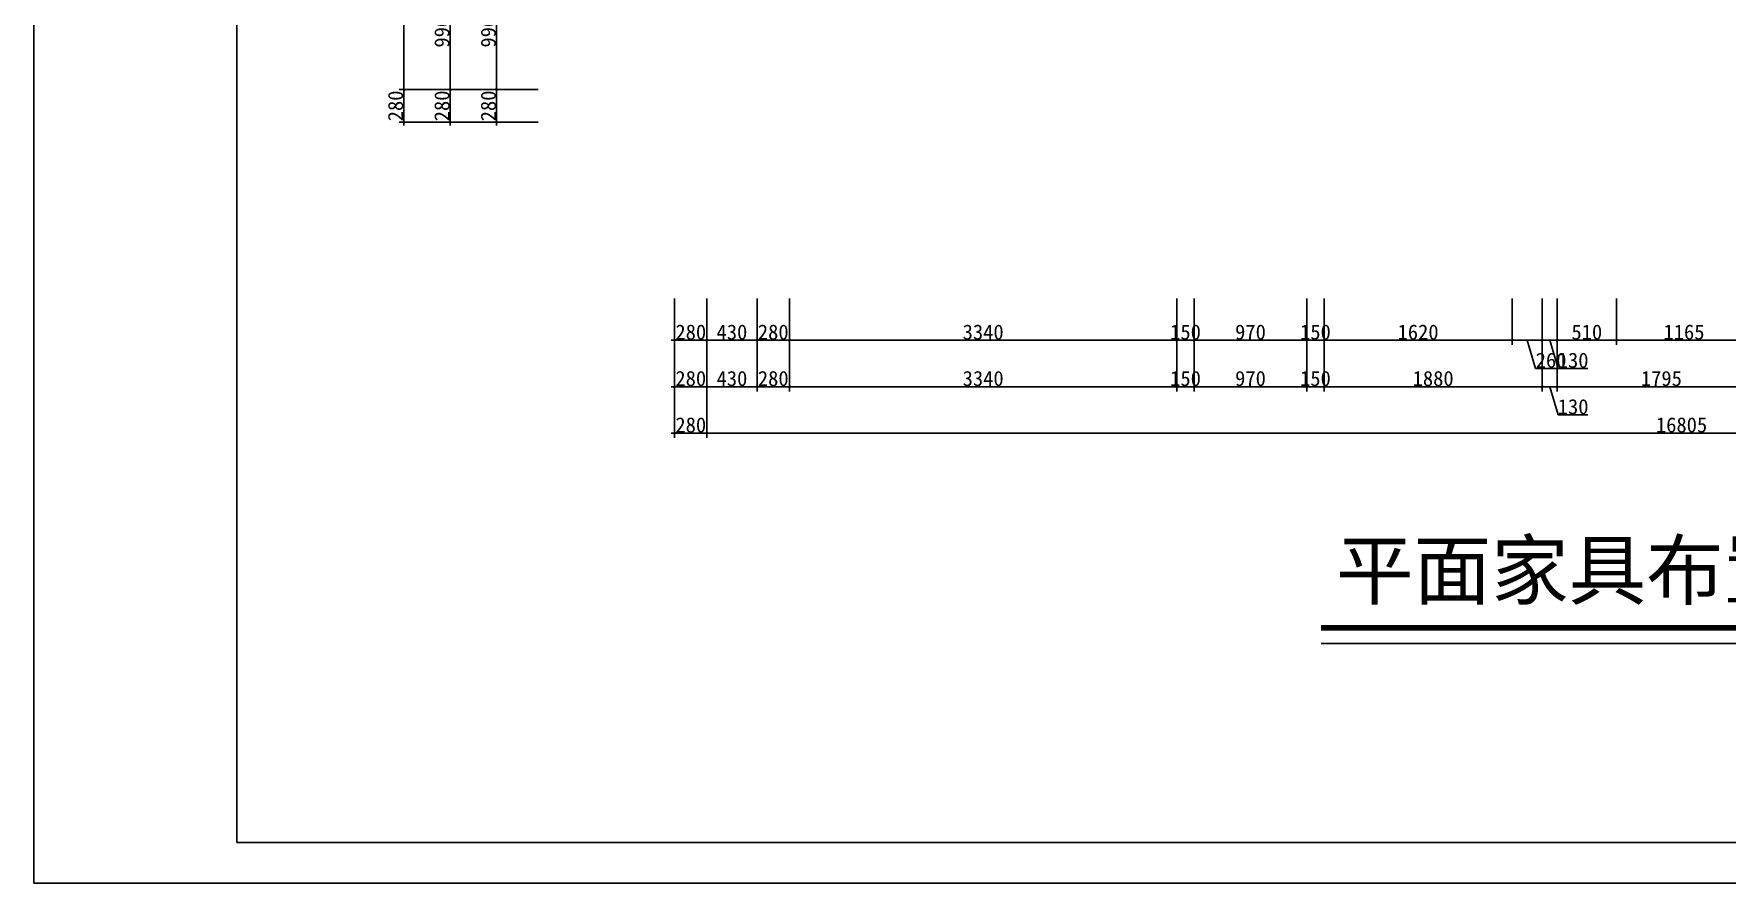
# Model space of a CAD drawing. Extents: x 13886 to 74789, y -750269 to -704302.
# Drawn here: x 45389 to 59989, y -750269 to -742950 of the extents above; entities that cross this region are included whole.
import ezdxf

# ---------------------------------------------------------------- set-up
doc = ezdxf.new("R2010")
doc.units = 0
doc.header["$LTSCALE"] = 10
doc.layers.get('0').update_dxf_attribs({"linetype": 'CONTINUOUS'})
doc.layers.get('DEFPOINTS').update_dxf_attribs({"linetype": 'CONTINUOUS'})
doc.layers.add('____4', color=4, linetype='CONTINUOUS')
doc.layers.add('__A', color=14, linetype='CONTINUOUS')
doc.styles.get("Standard").update_dxf_attribs({"font": 'NSimSun.ttf'})
doc.dimstyles.get("Standard").update_dxf_attribs({"dimtxt": 0.18, "dimasz": 0.18, "dimexe": 0.18, "dimexo": 0.0625, "dimgap": 0.09, "dimtad": 0, "dimtih": 1, "dimtoh": 1, "dimdec": 4, "dimzin": 0, "dimtxsty": 'STANDARD', "dimcen": 0.09, "dimazin": 3, "dimtfac": 1, "dimtdec": 4, "dimtofl": 0, "dimtmove": 0, "dimatfit": 3, "dimtolj": 1, "dimtzin": 0})

# ---------------------------------------------------------------- blocks, each defined once
blk = doc.blocks.new('HTHJGJ')
at = {"layer": '__A', "ltscale": 150}
for p, q in [((13886, -750269), (13886, -729479)), ((15636, -749919), (15636, -729829)), ((42936, -749919), (15636, -749919)), ((43286, -750269), (13886, -750269))]:
    blk.add_line(p, q, dxfattribs=at)
blk = doc.blocks.new('_ARCHTICK')
at = {"color": 0, "linetype": 'BYBLOCK', "const_width": 0.15}
blk.add_lwpolyline([(-0.5, -0.5), (0.5, 0.5)], dxfattribs=at)
blk = doc.blocks.new('*D268')
at = {"color": 250, "ltscale": 60}
for p, q in [((51192, -746031), (51192, -746431)), ((67999, -746031), (67999, -746431)), ((68029, -746391), (51162, -746391))]:
    blk.add_line(p, q, dxfattribs=at)
at = {"layer": 'DEFPOINTS', "color": 0, "ltscale": 60}
for p in [(51192, -745991), (67999, -745991), (51192, -746391)]:
    blk.add_point(p, dxfattribs=at)
at = {"color": 250, "ltscale": 60, "xscale": 20, "yscale": 20, "zscale": 20, "rotation": 180}
blk.add_blockref('_ARCHTICK', (51192, -746391), dxfattribs=at)
at = {"color": 250, "ltscale": 60, "xscale": 20, "yscale": 20, "zscale": 20}
blk.add_blockref('_ARCHTICK', (67999, -746391), dxfattribs=at)
at = {"color": 3, "ltscale": 60, "insert": (59596, -746321), "char_height": 130, "attachment_point": 5}
blk.add_mtext('\\A1;16805', dxfattribs=at)
blk = doc.blocks.new('*D269')
at = {"color": 250, "ltscale": 60}
for p, q in [((50914, -746031), (50914, -746431)), ((51192, -746031), (51192, -746431)), ((51222, -746391), (50884, -746391))]:
    blk.add_line(p, q, dxfattribs=at)
at = {"layer": 'DEFPOINTS', "color": 0, "ltscale": 60}
for p in [(50914, -745991), (51192, -745991), (50914, -746391)]:
    blk.add_point(p, dxfattribs=at)
at = {"color": 250, "ltscale": 60, "xscale": 20, "yscale": 20, "zscale": 20, "rotation": 180}
blk.add_blockref('_ARCHTICK', (50914, -746391), dxfattribs=at)
at = {"color": 250, "ltscale": 60, "xscale": 20, "yscale": 20, "zscale": 20}
blk.add_blockref('_ARCHTICK', (51192, -746391), dxfattribs=at)
at = {"color": 3, "ltscale": 60, "insert": (51053, -746321), "char_height": 130, "attachment_point": 5}
blk.add_mtext('\\A1;280', dxfattribs=at)
blk = doc.blocks.new('*D270')
at = {"color": 250, "ltscale": 60}
for p, q in [((50914, -745631), (50914, -746031)), ((51192, -745631), (51192, -746031)), ((50884, -745991), (51222, -745991))]:
    blk.add_line(p, q, dxfattribs=at)
at = {"layer": 'DEFPOINTS', "color": 0, "ltscale": 60}
for p in [(50914, -745591), (51192, -745591), (51192, -745991)]:
    blk.add_point(p, dxfattribs=at)
at = {"color": 250, "ltscale": 60, "xscale": 20, "yscale": 20, "zscale": 20, "rotation": 180}
blk.add_blockref('_ARCHTICK', (50914, -745991), dxfattribs=at)
at = {"color": 250, "ltscale": 60, "xscale": 20, "yscale": 20, "zscale": 20}
blk.add_blockref('_ARCHTICK', (51192, -745991), dxfattribs=at)
at = {"color": 3, "ltscale": 60, "insert": (51053, -745921), "char_height": 130, "attachment_point": 5}
blk.add_mtext('\\A1;280', dxfattribs=at)
blk = doc.blocks.new('*D271')
at = {"color": 250, "ltscale": 60}
for p, q in [((51192, -745631), (51192, -746031)), ((51624, -745631), (51624, -746031)), ((51162, -745991), (51654, -745991))]:
    blk.add_line(p, q, dxfattribs=at)
at = {"layer": 'DEFPOINTS', "color": 0, "ltscale": 60}
for p in [(51192, -745591), (51624, -745591), (51624, -745991)]:
    blk.add_point(p, dxfattribs=at)
at = {"color": 250, "ltscale": 60, "xscale": 20, "yscale": 20, "zscale": 20, "rotation": 180}
blk.add_blockref('_ARCHTICK', (51192, -745991), dxfattribs=at)
at = {"color": 250, "ltscale": 60, "xscale": 20, "yscale": 20, "zscale": 20}
blk.add_blockref('_ARCHTICK', (51624, -745991), dxfattribs=at)
at = {"color": 3, "ltscale": 60, "insert": (51408, -745921), "char_height": 130, "attachment_point": 5}
blk.add_mtext('\\A1;430', dxfattribs=at)
blk = doc.blocks.new('*D272')
at = {"color": 250, "ltscale": 60}
for p, q in [((51624, -745631), (51624, -746031)), ((51904, -745631), (51904, -746031)), ((51594, -745991), (51934, -745991))]:
    blk.add_line(p, q, dxfattribs=at)
at = {"layer": 'DEFPOINTS', "color": 0, "ltscale": 60}
for p in [(51624, -745591), (51904, -745591), (51904, -745991)]:
    blk.add_point(p, dxfattribs=at)
at = {"color": 250, "ltscale": 60, "xscale": 20, "yscale": 20, "zscale": 20, "rotation": 180}
blk.add_blockref('_ARCHTICK', (51624, -745991), dxfattribs=at)
at = {"color": 250, "ltscale": 60, "xscale": 20, "yscale": 20, "zscale": 20}
blk.add_blockref('_ARCHTICK', (51904, -745991), dxfattribs=at)
at = {"color": 3, "ltscale": 60, "insert": (51764, -745921), "char_height": 130, "attachment_point": 5}
blk.add_mtext('\\A1;280', dxfattribs=at)
blk = doc.blocks.new('*D273')
at = {"color": 250, "ltscale": 60}
for p, q in [((51904, -745631), (51904, -746031)), ((55244, -745631), (55244, -746031)), ((51874, -745991), (55274, -745991))]:
    blk.add_line(p, q, dxfattribs=at)
at = {"layer": 'DEFPOINTS', "color": 0, "ltscale": 60}
for p in [(51904, -745591), (55244, -745591), (55244, -745991)]:
    blk.add_point(p, dxfattribs=at)
at = {"color": 250, "ltscale": 60, "xscale": 20, "yscale": 20, "zscale": 20, "rotation": 180}
blk.add_blockref('_ARCHTICK', (51904, -745991), dxfattribs=at)
at = {"color": 250, "ltscale": 60, "xscale": 20, "yscale": 20, "zscale": 20}
blk.add_blockref('_ARCHTICK', (55244, -745991), dxfattribs=at)
at = {"color": 3, "ltscale": 60, "insert": (53574, -745921), "char_height": 130, "attachment_point": 5}
blk.add_mtext('\\A1;3340', dxfattribs=at)
blk = doc.blocks.new('*D274')
at = {"color": 250, "ltscale": 60}
for p, q in [((55244, -745631), (55244, -746031)), ((55394, -745631), (55394, -746031)), ((55214, -745991), (55424, -745991))]:
    blk.add_line(p, q, dxfattribs=at)
at = {"layer": 'DEFPOINTS', "color": 0, "ltscale": 60}
for p in [(55244, -745591), (55394, -745591), (55394, -745991)]:
    blk.add_point(p, dxfattribs=at)
at = {"color": 250, "ltscale": 60, "xscale": 20, "yscale": 20, "zscale": 20, "rotation": 180}
blk.add_blockref('_ARCHTICK', (55244, -745991), dxfattribs=at)
at = {"color": 250, "ltscale": 60, "xscale": 20, "yscale": 20, "zscale": 20}
blk.add_blockref('_ARCHTICK', (55394, -745991), dxfattribs=at)
at = {"color": 3, "ltscale": 60, "insert": (55319, -745921), "char_height": 130, "attachment_point": 5}
blk.add_mtext('\\A1;150', dxfattribs=at)
blk = doc.blocks.new('*D275')
at = {"color": 250, "ltscale": 60}
for p, q in [((55394, -745631), (55394, -746031)), ((56364, -745631), (56364, -746031)), ((55364, -745991), (56394, -745991))]:
    blk.add_line(p, q, dxfattribs=at)
at = {"layer": 'DEFPOINTS', "color": 0, "ltscale": 60}
for p in [(55394, -745591), (56364, -745591), (56364, -745991)]:
    blk.add_point(p, dxfattribs=at)
at = {"color": 250, "ltscale": 60, "xscale": 20, "yscale": 20, "zscale": 20, "rotation": 180}
blk.add_blockref('_ARCHTICK', (55394, -745991), dxfattribs=at)
at = {"color": 250, "ltscale": 60, "xscale": 20, "yscale": 20, "zscale": 20}
blk.add_blockref('_ARCHTICK', (56364, -745991), dxfattribs=at)
at = {"color": 3, "ltscale": 60, "insert": (55879, -745921), "char_height": 130, "attachment_point": 5}
blk.add_mtext('\\A1;970', dxfattribs=at)
blk = doc.blocks.new('*D276')
at = {"color": 250, "ltscale": 60}
for p, q in [((56364, -745631), (56364, -746031)), ((56514, -745631), (56514, -746031)), ((56334, -745991), (56544, -745991))]:
    blk.add_line(p, q, dxfattribs=at)
at = {"layer": 'DEFPOINTS', "color": 0, "ltscale": 60}
for p in [(56364, -745591), (56514, -745591), (56514, -745991)]:
    blk.add_point(p, dxfattribs=at)
at = {"color": 250, "ltscale": 60, "xscale": 20, "yscale": 20, "zscale": 20, "rotation": 180}
blk.add_blockref('_ARCHTICK', (56364, -745991), dxfattribs=at)
at = {"color": 250, "ltscale": 60, "xscale": 20, "yscale": 20, "zscale": 20}
blk.add_blockref('_ARCHTICK', (56514, -745991), dxfattribs=at)
at = {"color": 3, "ltscale": 60, "insert": (56439, -745921), "char_height": 130, "attachment_point": 5}
blk.add_mtext('\\A1;150', dxfattribs=at)
blk = doc.blocks.new('*D277')
at = {"color": 250, "ltscale": 60}
for p, q in [((56514, -745631), (56514, -746031)), ((58394, -745631), (58394, -746031)), ((56484, -745991), (58424, -745991))]:
    blk.add_line(p, q, dxfattribs=at)
at = {"layer": 'DEFPOINTS', "color": 0, "ltscale": 60}
for p in [(56514, -745591), (58394, -745591), (58394, -745991)]:
    blk.add_point(p, dxfattribs=at)
at = {"color": 250, "ltscale": 60, "xscale": 20, "yscale": 20, "zscale": 20, "rotation": 180}
blk.add_blockref('_ARCHTICK', (56514, -745991), dxfattribs=at)
at = {"color": 250, "ltscale": 60, "xscale": 20, "yscale": 20, "zscale": 20}
blk.add_blockref('_ARCHTICK', (58394, -745991), dxfattribs=at)
at = {"color": 3, "ltscale": 60, "insert": (57454, -745921), "char_height": 130, "attachment_point": 5}
blk.add_mtext('\\A1;1880', dxfattribs=at)
blk = doc.blocks.new('*D278')
at = {"color": 250, "ltscale": 60}
for p, q in [((58394, -745631), (58394, -746031)), ((58524, -745631), (58524, -746031)), ((58364, -745991), (58554, -745991)), ((58459, -745991), (58532, -746234)), ((58532, -746234), (58789, -746234))]:
    blk.add_line(p, q, dxfattribs=at)
at = {"layer": 'DEFPOINTS', "color": 0, "ltscale": 60}
for p in [(58394, -745591), (58524, -745591), (58524, -745991)]:
    blk.add_point(p, dxfattribs=at)
at = {"color": 250, "ltscale": 60, "xscale": 20, "yscale": 20, "zscale": 20, "rotation": 180}
blk.add_blockref('_ARCHTICK', (58394, -745991), dxfattribs=at)
at = {"color": 250, "ltscale": 60, "xscale": 20, "yscale": 20, "zscale": 20}
blk.add_blockref('_ARCHTICK', (58524, -745991), dxfattribs=at)
at = {"color": 3, "ltscale": 60, "insert": (58661, -746164), "char_height": 130, "attachment_point": 5}
blk.add_mtext('\\A1;130', dxfattribs=at)
blk = doc.blocks.new('*D279')
at = {"color": 250, "ltscale": 60}
for p, q in [((58524, -745631), (58524, -746031)), ((60319, -745631), (60319, -746031)), ((58494, -745991), (60349, -745991))]:
    blk.add_line(p, q, dxfattribs=at)
at = {"layer": 'DEFPOINTS', "color": 0, "ltscale": 60}
for p in [(58524, -745591), (60319, -745591), (60319, -745991)]:
    blk.add_point(p, dxfattribs=at)
at = {"color": 250, "ltscale": 60, "xscale": 20, "yscale": 20, "zscale": 20, "rotation": 180}
blk.add_blockref('_ARCHTICK', (58524, -745991), dxfattribs=at)
at = {"color": 250, "ltscale": 60, "xscale": 20, "yscale": 20, "zscale": 20}
blk.add_blockref('_ARCHTICK', (60319, -745991), dxfattribs=at)
at = {"color": 3, "ltscale": 60, "insert": (59422, -745921), "char_height": 130, "attachment_point": 5}
blk.add_mtext('\\A1;1795', dxfattribs=at)
blk = doc.blocks.new('*D287')
at = {"color": 250, "ltscale": 60}
for p, q in [((50914, -745231), (50914, -745631)), ((51192, -745231), (51192, -745631)), ((50884, -745591), (51222, -745591))]:
    blk.add_line(p, q, dxfattribs=at)
at = {"layer": 'DEFPOINTS', "color": 0, "ltscale": 60}
for p in [(50914, -745191), (51192, -745191), (51192, -745591)]:
    blk.add_point(p, dxfattribs=at)
at = {"color": 250, "ltscale": 60, "xscale": 20, "yscale": 20, "zscale": 20, "rotation": 180}
blk.add_blockref('_ARCHTICK', (50914, -745591), dxfattribs=at)
at = {"color": 250, "ltscale": 60, "xscale": 20, "yscale": 20, "zscale": 20}
blk.add_blockref('_ARCHTICK', (51192, -745591), dxfattribs=at)
at = {"color": 3, "ltscale": 60, "insert": (51053, -745521), "char_height": 130, "attachment_point": 5}
blk.add_mtext('\\A1;280', dxfattribs=at)
blk = doc.blocks.new('*D288')
at = {"color": 250, "ltscale": 60}
for p, q in [((51192, -745231), (51192, -745631)), ((51624, -745231), (51624, -745631)), ((51162, -745591), (51654, -745591))]:
    blk.add_line(p, q, dxfattribs=at)
at = {"layer": 'DEFPOINTS', "color": 0, "ltscale": 60}
for p in [(51192, -745191), (51624, -745191), (51624, -745591)]:
    blk.add_point(p, dxfattribs=at)
at = {"color": 250, "ltscale": 60, "xscale": 20, "yscale": 20, "zscale": 20, "rotation": 180}
blk.add_blockref('_ARCHTICK', (51192, -745591), dxfattribs=at)
at = {"color": 250, "ltscale": 60, "xscale": 20, "yscale": 20, "zscale": 20}
blk.add_blockref('_ARCHTICK', (51624, -745591), dxfattribs=at)
at = {"color": 3, "ltscale": 60, "insert": (51408, -745521), "char_height": 130, "attachment_point": 5}
blk.add_mtext('\\A1;430', dxfattribs=at)
blk = doc.blocks.new('*D289')
at = {"color": 250, "ltscale": 60}
for p, q in [((51624, -745231), (51624, -745631)), ((51904, -745231), (51904, -745631)), ((51594, -745591), (51934, -745591))]:
    blk.add_line(p, q, dxfattribs=at)
at = {"layer": 'DEFPOINTS', "color": 0, "ltscale": 60}
for p in [(51624, -745191), (51904, -745191), (51904, -745591)]:
    blk.add_point(p, dxfattribs=at)
at = {"color": 250, "ltscale": 60, "xscale": 20, "yscale": 20, "zscale": 20, "rotation": 180}
blk.add_blockref('_ARCHTICK', (51624, -745591), dxfattribs=at)
at = {"color": 250, "ltscale": 60, "xscale": 20, "yscale": 20, "zscale": 20}
blk.add_blockref('_ARCHTICK', (51904, -745591), dxfattribs=at)
at = {"color": 3, "ltscale": 60, "insert": (51764, -745521), "char_height": 130, "attachment_point": 5}
blk.add_mtext('\\A1;280', dxfattribs=at)
blk = doc.blocks.new('*D290')
at = {"color": 250, "ltscale": 60}
for p, q in [((51904, -745231), (51904, -745631)), ((55244, -745231), (55244, -745631)), ((51874, -745591), (55274, -745591))]:
    blk.add_line(p, q, dxfattribs=at)
at = {"layer": 'DEFPOINTS', "color": 0, "ltscale": 60}
for p in [(51904, -745191), (55244, -745191), (55244, -745591)]:
    blk.add_point(p, dxfattribs=at)
at = {"color": 250, "ltscale": 60, "xscale": 20, "yscale": 20, "zscale": 20, "rotation": 180}
blk.add_blockref('_ARCHTICK', (51904, -745591), dxfattribs=at)
at = {"color": 250, "ltscale": 60, "xscale": 20, "yscale": 20, "zscale": 20}
blk.add_blockref('_ARCHTICK', (55244, -745591), dxfattribs=at)
at = {"color": 3, "ltscale": 60, "insert": (53574, -745521), "char_height": 130, "attachment_point": 5}
blk.add_mtext('\\A1;3340', dxfattribs=at)
blk = doc.blocks.new('*D291')
at = {"color": 250, "ltscale": 60}
for p, q in [((55244, -745231), (55244, -745631)), ((55394, -745231), (55394, -745631)), ((55214, -745591), (55424, -745591))]:
    blk.add_line(p, q, dxfattribs=at)
at = {"layer": 'DEFPOINTS', "color": 0, "ltscale": 60}
for p in [(55244, -745191), (55394, -745191), (55394, -745591)]:
    blk.add_point(p, dxfattribs=at)
at = {"color": 250, "ltscale": 60, "xscale": 20, "yscale": 20, "zscale": 20, "rotation": 180}
blk.add_blockref('_ARCHTICK', (55244, -745591), dxfattribs=at)
at = {"color": 250, "ltscale": 60, "xscale": 20, "yscale": 20, "zscale": 20}
blk.add_blockref('_ARCHTICK', (55394, -745591), dxfattribs=at)
at = {"color": 3, "ltscale": 60, "insert": (55319, -745521), "char_height": 130, "attachment_point": 5}
blk.add_mtext('\\A1;150', dxfattribs=at)
blk = doc.blocks.new('*D292')
at = {"color": 250, "ltscale": 60}
for p, q in [((55394, -745231), (55394, -745631)), ((56364, -745231), (56364, -745631)), ((55364, -745591), (56394, -745591))]:
    blk.add_line(p, q, dxfattribs=at)
at = {"layer": 'DEFPOINTS', "color": 0, "ltscale": 60}
for p in [(55394, -745191), (56364, -745191), (56364, -745591)]:
    blk.add_point(p, dxfattribs=at)
at = {"color": 250, "ltscale": 60, "xscale": 20, "yscale": 20, "zscale": 20, "rotation": 180}
blk.add_blockref('_ARCHTICK', (55394, -745591), dxfattribs=at)
at = {"color": 250, "ltscale": 60, "xscale": 20, "yscale": 20, "zscale": 20}
blk.add_blockref('_ARCHTICK', (56364, -745591), dxfattribs=at)
at = {"color": 3, "ltscale": 60, "insert": (55879, -745521), "char_height": 130, "attachment_point": 5}
blk.add_mtext('\\A1;970', dxfattribs=at)
blk = doc.blocks.new('*D293')
at = {"color": 250, "ltscale": 60}
for p, q in [((56364, -745231), (56364, -745631)), ((56514, -745231), (56514, -745631)), ((56334, -745591), (56544, -745591))]:
    blk.add_line(p, q, dxfattribs=at)
at = {"layer": 'DEFPOINTS', "color": 0, "ltscale": 60}
for p in [(56364, -745191), (56514, -745191), (56514, -745591)]:
    blk.add_point(p, dxfattribs=at)
at = {"color": 250, "ltscale": 60, "xscale": 20, "yscale": 20, "zscale": 20, "rotation": 180}
blk.add_blockref('_ARCHTICK', (56364, -745591), dxfattribs=at)
at = {"color": 250, "ltscale": 60, "xscale": 20, "yscale": 20, "zscale": 20}
blk.add_blockref('_ARCHTICK', (56514, -745591), dxfattribs=at)
at = {"color": 3, "ltscale": 60, "insert": (56439, -745521), "char_height": 130, "attachment_point": 5}
blk.add_mtext('\\A1;150', dxfattribs=at)
blk = doc.blocks.new('*D294')
at = {"color": 250, "ltscale": 60}
for p, q in [((56514, -745231), (56514, -745631)), ((58134, -745231), (58134, -745631)), ((56484, -745591), (58164, -745591))]:
    blk.add_line(p, q, dxfattribs=at)
at = {"layer": 'DEFPOINTS', "color": 0, "ltscale": 60}
for p in [(56514, -745191), (58134, -745191), (58134, -745591)]:
    blk.add_point(p, dxfattribs=at)
at = {"color": 250, "ltscale": 60, "xscale": 20, "yscale": 20, "zscale": 20, "rotation": 180}
blk.add_blockref('_ARCHTICK', (56514, -745591), dxfattribs=at)
at = {"color": 250, "ltscale": 60, "xscale": 20, "yscale": 20, "zscale": 20}
blk.add_blockref('_ARCHTICK', (58134, -745591), dxfattribs=at)
at = {"color": 3, "ltscale": 60, "insert": (57324, -745521), "char_height": 130, "attachment_point": 5}
blk.add_mtext('\\A1;1620', dxfattribs=at)
blk = doc.blocks.new('*D295')
at = {"color": 250, "ltscale": 60}
for p, q in [((58134, -745231), (58134, -745631)), ((58394, -745231), (58394, -745631)), ((58104, -745591), (58424, -745591)), ((58264, -745591), (58337, -745834)), ((58337, -745834), (58606, -745834))]:
    blk.add_line(p, q, dxfattribs=at)
at = {"layer": 'DEFPOINTS', "color": 0, "ltscale": 60}
for p in [(58134, -745191), (58394, -745191), (58394, -745591)]:
    blk.add_point(p, dxfattribs=at)
at = {"color": 250, "ltscale": 60, "xscale": 20, "yscale": 20, "zscale": 20, "rotation": 180}
blk.add_blockref('_ARCHTICK', (58134, -745591), dxfattribs=at)
at = {"color": 250, "ltscale": 60, "xscale": 20, "yscale": 20, "zscale": 20}
blk.add_blockref('_ARCHTICK', (58394, -745591), dxfattribs=at)
at = {"color": 3, "ltscale": 60, "insert": (58471, -745764), "char_height": 130, "attachment_point": 5}
blk.add_mtext('\\A1;260', dxfattribs=at)
blk = doc.blocks.new('*D296')
at = {"color": 250, "ltscale": 60}
for p, q in [((58394, -745231), (58394, -745631)), ((58524, -745231), (58524, -745631)), ((58364, -745591), (58554, -745591)), ((58459, -745591), (58532, -745834)), ((58532, -745834), (58789, -745834))]:
    blk.add_line(p, q, dxfattribs=at)
at = {"layer": 'DEFPOINTS', "color": 0, "ltscale": 60}
for p in [(58394, -745191), (58524, -745191), (58524, -745591)]:
    blk.add_point(p, dxfattribs=at)
at = {"color": 250, "ltscale": 60, "xscale": 20, "yscale": 20, "zscale": 20, "rotation": 180}
blk.add_blockref('_ARCHTICK', (58394, -745591), dxfattribs=at)
at = {"color": 250, "ltscale": 60, "xscale": 20, "yscale": 20, "zscale": 20}
blk.add_blockref('_ARCHTICK', (58524, -745591), dxfattribs=at)
at = {"color": 3, "ltscale": 60, "insert": (58661, -745764), "char_height": 130, "attachment_point": 5}
blk.add_mtext('\\A1;130', dxfattribs=at)
blk = doc.blocks.new('*D297')
at = {"color": 250, "ltscale": 60}
for p, q in [((58524, -745231), (58524, -745631)), ((59034, -745231), (59034, -745631)), ((58494, -745591), (59064, -745591))]:
    blk.add_line(p, q, dxfattribs=at)
at = {"layer": 'DEFPOINTS', "color": 0, "ltscale": 60}
for p in [(58524, -745191), (59034, -745191), (59034, -745591)]:
    blk.add_point(p, dxfattribs=at)
at = {"color": 250, "ltscale": 60, "xscale": 20, "yscale": 20, "zscale": 20, "rotation": 180}
blk.add_blockref('_ARCHTICK', (58524, -745591), dxfattribs=at)
at = {"color": 250, "ltscale": 60, "xscale": 20, "yscale": 20, "zscale": 20}
blk.add_blockref('_ARCHTICK', (59034, -745591), dxfattribs=at)
at = {"color": 3, "ltscale": 60, "insert": (58779, -745521), "char_height": 130, "attachment_point": 5}
blk.add_mtext('\\A1;510', dxfattribs=at)
blk = doc.blocks.new('*D298')
at = {"color": 250, "ltscale": 60}
for p, q in [((59034, -745231), (59034, -745631)), ((60199, -745231), (60199, -745631)), ((59004, -745591), (60229, -745591))]:
    blk.add_line(p, q, dxfattribs=at)
at = {"layer": 'DEFPOINTS', "color": 0, "ltscale": 60}
for p in [(59034, -745191), (60199, -745191), (60199, -745591)]:
    blk.add_point(p, dxfattribs=at)
at = {"color": 250, "ltscale": 60, "xscale": 20, "yscale": 20, "zscale": 20, "rotation": 180}
blk.add_blockref('_ARCHTICK', (59034, -745591), dxfattribs=at)
at = {"color": 250, "ltscale": 60, "xscale": 20, "yscale": 20, "zscale": 20}
blk.add_blockref('_ARCHTICK', (60199, -745591), dxfattribs=at)
at = {"color": 3, "ltscale": 60, "insert": (59617, -745521), "char_height": 130, "attachment_point": 5}
blk.add_mtext('\\A1;1165', dxfattribs=at)
blk = doc.blocks.new('*D311')
at = {"color": 250, "ltscale": 60}
for p, q in [((48578, -734811), (48578, -743461)), ((48938, -734841), (48538, -734841)), ((48938, -743431), (48538, -743431))]:
    blk.add_line(p, q, dxfattribs=at)
at = {"layer": 'DEFPOINTS', "color": 0, "ltscale": 60}
for p in [(48978, -734841), (48578, -743431), (48978, -743431)]:
    blk.add_point(p, dxfattribs=at)
at = {"color": 250, "ltscale": 60, "xscale": 20, "yscale": 20, "zscale": 20}
for p, rotation in [((48578, -734841), 90), ((48578, -743431), 270)]:
    blk.add_blockref('_ARCHTICK', p, dxfattribs=dict(at, rotation=rotation))
at = {"color": 3, "ltscale": 60, "insert": (48508, -739136), "char_height": 130, "attachment_point": 5, "rotation": 90}
blk.add_mtext('\\A1;8590', dxfattribs=at)
blk = doc.blocks.new('*D312')
at = {"color": 250, "ltscale": 60}
for p, q in [((48938, -743431), (48538, -743431)), ((48578, -743401), (48578, -743741)), ((48938, -743711), (48538, -743711))]:
    blk.add_line(p, q, dxfattribs=at)
at = {"layer": 'DEFPOINTS', "color": 0, "ltscale": 60}
for p in [(48978, -743431), (48578, -743711), (48978, -743711)]:
    blk.add_point(p, dxfattribs=at)
at = {"color": 250, "ltscale": 60, "xscale": 20, "yscale": 20, "zscale": 20}
for p, rotation in [((48578, -743431), 90), ((48578, -743711), 270)]:
    blk.add_blockref('_ARCHTICK', p, dxfattribs=dict(at, rotation=rotation))
at = {"color": 3, "ltscale": 60, "insert": (48508, -743571), "char_height": 130, "attachment_point": 5, "rotation": 90}
blk.add_mtext('\\A1;280', dxfattribs=at)
blk = doc.blocks.new('*D319')
at = {"color": 250, "ltscale": 60}
for p, q in [((48978, -742411), (48978, -743461)), ((49338, -742441), (48938, -742441)), ((49338, -743431), (48938, -743431))]:
    blk.add_line(p, q, dxfattribs=at)
at = {"layer": 'DEFPOINTS', "color": 0, "ltscale": 60}
for p in [(49378, -742441), (48978, -743431), (49378, -743431)]:
    blk.add_point(p, dxfattribs=at)
at = {"color": 250, "ltscale": 60, "xscale": 20, "yscale": 20, "zscale": 20}
for p, rotation in [((48978, -742441), 90), ((48978, -743431), 270)]:
    blk.add_blockref('_ARCHTICK', p, dxfattribs=dict(at, rotation=rotation))
at = {"color": 3, "ltscale": 60, "insert": (48908, -742936), "char_height": 130, "attachment_point": 5, "rotation": 90}
blk.add_mtext('\\A1;990', dxfattribs=at)
blk = doc.blocks.new('*D320')
at = {"color": 250, "ltscale": 60}
for p, q in [((49338, -743431), (48938, -743431)), ((48978, -743401), (48978, -743741)), ((49338, -743711), (48938, -743711))]:
    blk.add_line(p, q, dxfattribs=at)
at = {"layer": 'DEFPOINTS', "color": 0, "ltscale": 60}
for p in [(49378, -743431), (48978, -743711), (49378, -743711)]:
    blk.add_point(p, dxfattribs=at)
at = {"color": 250, "ltscale": 60, "xscale": 20, "yscale": 20, "zscale": 20}
for p, rotation in [((48978, -743431), 90), ((48978, -743711), 270)]:
    blk.add_blockref('_ARCHTICK', p, dxfattribs=dict(at, rotation=rotation))
at = {"color": 3, "ltscale": 60, "insert": (48908, -743571), "char_height": 130, "attachment_point": 5, "rotation": 90}
blk.add_mtext('\\A1;280', dxfattribs=at)
blk = doc.blocks.new('*D333')
at = {"color": 250, "ltscale": 60}
for p, q in [((49378, -742411), (49378, -743461)), ((49738, -742441), (49338, -742441)), ((49738, -743431), (49338, -743431))]:
    blk.add_line(p, q, dxfattribs=at)
at = {"layer": 'DEFPOINTS', "color": 0, "ltscale": 60}
for p in [(49778, -742441), (49378, -743431), (49778, -743431)]:
    blk.add_point(p, dxfattribs=at)
at = {"color": 250, "ltscale": 60, "xscale": 20, "yscale": 20, "zscale": 20}
for p, rotation in [((49378, -742441), 90), ((49378, -743431), 270)]:
    blk.add_blockref('_ARCHTICK', p, dxfattribs=dict(at, rotation=rotation))
at = {"color": 3, "ltscale": 60, "insert": (49308, -742936), "char_height": 130, "attachment_point": 5, "rotation": 90}
blk.add_mtext('\\A1;990', dxfattribs=at)
blk = doc.blocks.new('*D334')
at = {"color": 250, "ltscale": 60}
for p, q in [((49738, -743431), (49338, -743431)), ((49378, -743401), (49378, -743741)), ((49738, -743711), (49338, -743711))]:
    blk.add_line(p, q, dxfattribs=at)
at = {"layer": 'DEFPOINTS', "color": 0, "ltscale": 60}
for p in [(49778, -743431), (49378, -743711), (49778, -743711)]:
    blk.add_point(p, dxfattribs=at)
at = {"color": 250, "ltscale": 60, "xscale": 20, "yscale": 20, "zscale": 20}
for p, rotation in [((49378, -743431), 90), ((49378, -743711), 270)]:
    blk.add_blockref('_ARCHTICK', p, dxfattribs=dict(at, rotation=rotation))
at = {"color": 3, "ltscale": 60, "insert": (49308, -743571), "char_height": 130, "attachment_point": 5, "rotation": 90}
blk.add_mtext('\\A1;280', dxfattribs=at)

msp = doc.modelspace()

# ---------------------------------------------------------------- linework, layer by layer
at = {"layer": '____4', "color": 3}
msp.add_line((56487.1, -748203.8), (63434.3, -748203.8), dxfattribs=at)
at = {"layer": '____4', "color": 3, "const_width": 50}
msp.add_lwpolyline([(56487.1, -748069.4), (63434.3, -748069.4)], dxfattribs=at)

# ---------------------------------------------------------------- block references
msp.add_blockref('HTHJGJ', (31502.5, 0))

# ---------------------------------------------------------------- texts
at = {"layer": '____4', "insert": (56617, -747326.8), "char_height": 560, "attachment_point": 1}
msp.add_mtext('{\\H0.87500x;\\C7;平面家具布置图}{\\H1.00013x;\\C7;   }{\\H0.62518x;\\C7;1:70}', dxfattribs=at)

# ---------------------------------------------------------------- dimensions: what is measured, and where the dimension line sits
at = {"ltscale": 60}
for base, p1, p2, picture, middle in [((48577.9, -743430.7), (48977.9, -734840.7), (48977.9, -743430.7), '*D311', (48507.9, -739135.7)), ((48977.9, -743430.7), (49377.9, -742440.7), (49377.9, -743430.7), '*D319', (48907.9, -742935.7)), ((49377.9, -743430.7), (49777.9, -742440.7), (49777.9, -743430.7), '*D333', (49307.9, -742935.7)), ((48577.9, -743710.7), (48977.9, -743430.7), (48977.9, -743710.7), '*D312', (48507.9, -743570.7)), ((48977.9, -743710.7), (49377.9, -743430.7), (49377.9, -743710.7), '*D320', (48907.9, -743570.7)), ((49377.9, -743710.7), (49777.9, -743430.7), (49777.9, -743710.7), '*D334', (49307.9, -743570.7))]:
    dim = msp.add_linear_dim(base=base, p1=p1, p2=p2, angle=90, dimstyle='STANDARD', override={"dimtxt": 130, "dimasz": 20, "dimexe": 40, "dimexo": 40, "dimgap": 5, "dimtad": 1, "dimtih": 0, "dimtoh": 0, "dimdec": 0, "dimrnd": 5, "dimblk1": 'ARCHTICK', "dimblk2": 'ARCHTICK', "dimsah": 1, "dimdle": 30, "dimclrd": 250, "dimclre": 250, "dimclrt": 3, "dimtdec": 0, "dimtmove": 1, "dimldrblk": 'ARCHTICK', "dimfxl": 15, "dimarcsym": 1}, dxfattribs=at)
    dim.commit()
    dim.dimension.update_dxf_attribs({"geometry": picture, "text_midpoint": middle})
for base, p1, p2, picture, middle in [((51192.1, -745591.5), (50914.4, -745191.5), (51192.1, -745191.5), '*D287', (51053.2, -745521.5)), ((51624.4, -745591.5), (51192.1, -745191.5), (51624.4, -745191.5), '*D288', (51408.2, -745521.5)), ((51904.4, -745591.5), (51624.4, -745191.5), (51904.4, -745191.5), '*D289', (51764.4, -745521.5)), ((55244.4, -745591.5), (51904.4, -745191.5), (55244.4, -745191.5), '*D290', (53574.4, -745521.5)), ((56364.4, -745591.5), (55394.4, -745191.5), (56364.4, -745191.5), '*D292', (55879.4, -745521.5)), ((58134.4, -745591.5), (56514.4, -745191.5), (58134.4, -745191.5), '*D294', (57324.4, -745521.5)), ((58394.4, -745591.5), (58134.4, -745191.5), (58394.4, -745191.5), '*D295', (58342.1, -745764)), ((58524.4, -745591.5), (58394.4, -745191.5), (58524.4, -745191.5), '*D296', (58537.1, -745764)), ((59034.4, -745591.5), (58524.4, -745191.5), (59034.4, -745191.5), '*D297', (58779.4, -745521.5)), ((60199.4, -745591.5), (59034.4, -745191.5), (60199.4, -745191.5), '*D298', (59616.9, -745521.5)), ((51192.1, -745991.5), (50914.4, -745591.5), (51192.1, -745591.5), '*D270', (51053.2, -745921.5)), ((51624.4, -745991.5), (51192.1, -745591.5), (51624.4, -745591.5), '*D271', (51408.2, -745921.5)), ((51904.4, -745991.5), (51624.4, -745591.5), (51904.4, -745591.5), '*D272', (51764.4, -745921.5)), ((55244.4, -745991.5), (51904.4, -745591.5), (55244.4, -745591.5), '*D273', (53574.4, -745921.5)), ((56364.4, -745991.5), (55394.4, -745591.5), (56364.4, -745591.5), '*D275', (55879.4, -745921.5)), ((58394.4, -745991.5), (56514.4, -745591.5), (58394.4, -745591.5), '*D277', (57454.4, -745921.5)), ((58524.4, -745991.5), (58394.4, -745591.5), (58524.4, -745591.5), '*D278', (58537.1, -746164)), ((60319.4, -745991.5), (58524.4, -745591.5), (60319.4, -745591.5), '*D279', (59421.9, -745921.5)), ((50914.4, -746391.5), (51192.1, -745991.5), (50914.4, -745991.5), '*D269', (51053.2, -746321.5)), ((51192.1, -746391.5), (67999.4, -745991.5), (51192.1, -745991.5), '*D268', (59595.7, -746321.5))]:
    dim = msp.add_linear_dim(base=base, p1=p1, p2=p2, dimstyle='STANDARD', override={"dimtxt": 130, "dimasz": 20, "dimexe": 40, "dimexo": 40, "dimgap": 5, "dimtad": 1, "dimtih": 0, "dimtoh": 0, "dimdec": 0, "dimrnd": 5, "dimblk1": 'ARCHTICK', "dimblk2": 'ARCHTICK', "dimsah": 1, "dimdle": 30, "dimclrd": 250, "dimclre": 250, "dimclrt": 3, "dimtdec": 0, "dimtmove": 1, "dimldrblk": 'ARCHTICK', "dimfxl": 15, "dimarcsym": 1}, dxfattribs=at)
    dim.commit()
    dim.dimension.update_dxf_attribs({"geometry": picture, "text_midpoint": middle})
for base, p1, p2, picture, middle in [((55394.4, -745591.5), (55244.4, -745191.5), (55394.4, -745191.5), '*D291', (55319.4, -745591.5)), ((56514.4, -745591.5), (56364.4, -745191.5), (56514.4, -745191.5), '*D293', (56439.4, -745591.5)), ((55394.4, -745991.5), (55244.4, -745591.5), (55394.4, -745591.5), '*D274', (55319.4, -745991.5)), ((56514.4, -745991.5), (56364.4, -745591.5), (56514.4, -745591.5), '*D276', (56439.4, -745991.5))]:
    dim = msp.add_linear_dim(base=base, p1=p1, p2=p2, dimstyle='STANDARD', override={"dimtxt": 130, "dimasz": 20, "dimexe": 40, "dimexo": 40, "dimgap": 5, "dimtad": 1, "dimtih": 0, "dimtoh": 0, "dimdec": 0, "dimrnd": 5, "dimblk1": 'ARCHTICK', "dimblk2": 'ARCHTICK', "dimsah": 1, "dimdle": 30, "dimclrd": 250, "dimclre": 250, "dimclrt": 3, "dimtdec": 0, "dimtmove": 1, "dimldrblk": 'ARCHTICK', "dimfxl": 15, "dimarcsym": 1}, dxfattribs=at)
    dim.commit()
    dim.dimension.update_dxf_attribs({"geometry": picture, "text_midpoint": middle, "dimtype": 160})

doc.saveas('drawing.dxf')
